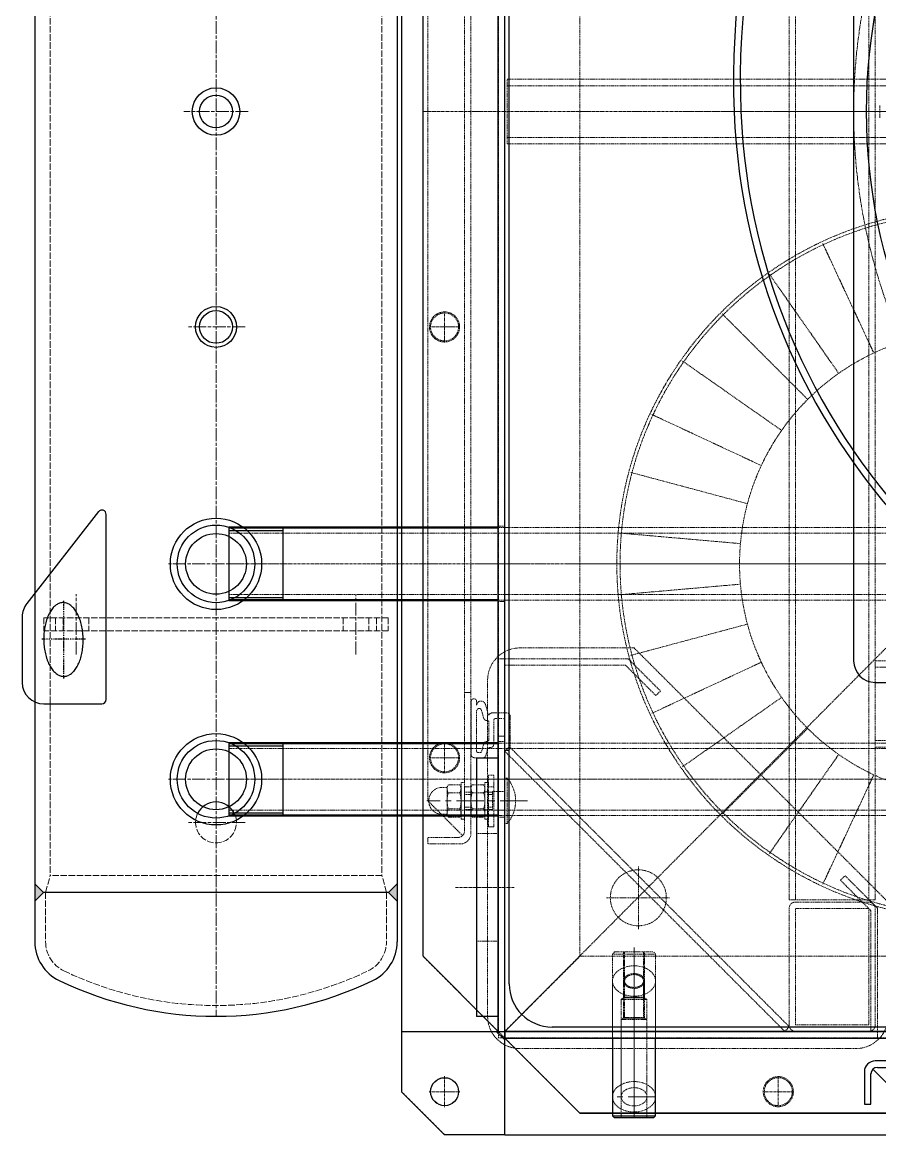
# Model space of a CAD drawing. Header units: feet. Extents: x -99009 to 3252343, y -11094690 to 9035152.
# Drawn here: x 1669313 to 1669711, y -1429190 to -1428674 of the extents above; entities that cross this region are included whole.
import ezdxf

# ---------------------------------------------------------------- set-up
doc = ezdxf.new("R2010")
doc.units = ezdxf.units.FT
for name, pattern in [('AM_ISO02W050x2', [3.75, 3, -0.75]), ('AM_ISO08W050x2', [9, 6, -0.75, 1.5, -0.75]), ('CENTER', [2, 1.25, -0.25, 0.25, -0.25]), ('CENTERX2', [20.32, 12.7, -2.54, 2.54, -2.54]), ('DASHDOT', [1, 0.5, -0.25, 0, -0.25]), ('DASHED', [0.75, 0.5, -0.25])]:
    doc.linetypes.add(name, pattern=pattern)
doc.layers.add('1', color=1, linetype='Continuous')
doc.layers.add('K-LINE', color=7, linetype='Continuous')
for name, color, linetype, lineweight in [('AM_0', 7, 'Continuous', 30), ('AM_12', 7, 'Continuous', 50), ('AM_3', 7, 'DASHED', 5), ('AM_7', 7, 'CENTER', 5), ('AM_8', 3, 'Continuous', 9)]:
    doc.layers.add(name, color=color, linetype=linetype, lineweight=lineweight)

# ---------------------------------------------------------------- blocks, each defined once
blk = doc.blocks.new('76576')
at = {"color": 7, "linetype": 'Continuous'}
for p, q in [((11773.87, 3682.07), (11773.87, 4492.07)), ((11933.87, 4342.07), (11933.87, 3832.07)), ((11943.87, 3822.07), (12453.87, 3822.07)), ((12603.87, 3662.07), (11793.87, 3662.07))]:
    blk.add_line(p, q, dxfattribs=at)
at = {"color": 7}
for p, q in [((11583.16, 3901.32), (11549.85, 3858.71)), ((11586.72, 3842.07), (11586.72, 3900.07)), ((11566.69, 3859.1), (11567.5, 3859.04)), ((11567.5, 3859.04), (11567.5, 3859.04)), ((11547.72, 3852.55), (11547.72, 3822.07)), ((11586.72, 3814.07), (11586.72, 3842.07)), ((11557.72, 3812.07), (11584.72, 3812.07))]:
    blk.add_line(p, q, dxfattribs=at)
at = {"color": 2, "linetype": 'DASHDOT'}
for p, q in [((11567.02, 3823.85), (11567.02, 3860.04)), ((11577.06, 3842.07), (11556.72, 3842.07))]:
    blk.add_line(p, q, dxfattribs=at)
at = {"color": 7, "linetype": 'Continuous', "lineweight": 30}
for p, q in [((11821.87, 3656.92), (11821.87, 3620.92)), ((11841.87, 3620.92), (11841.87, 3656.92)), ((11821.87, 3620.92), (11822.87, 3619.92)), ((11821.87, 3620.92), (11841.87, 3620.92)), ((11840.87, 3619.92), (11841.87, 3620.92)), ((11840.87, 3619.92), (11822.87, 3619.92))]:
    blk.add_line(p, q, dxfattribs=at)
at = {"color": 7}
for centre, radius, start, end in [((11584.72, 3900.07), 2, 0, 141.5473), ((11557.72, 3852.55), 10, 141.978, 180), ((11568.67, 3850.88), 8.79, 125.8062, 138.0213), ((11565.9, 3855), 3.83, 114.5693, 128.2683), ((11597.11, 3783.33), 82, 112.9756, 113.5787), ((11566.78, 3853.91), 5.19, 90.9962, 108.8389), ((11565.89, 3850.4), 8.79, 74.1985, 79.4654), ((11567.12, 3854.83), 4.19, 62.0487, 73.8628), ((11535.54, 3799.96), 67.5, 59.4265, 60.2018), ((11565.18, 3851.18), 8.34, 42.8793, 55.759), ((11772.55, 3767.75), 229.21, 158.1884, 158.5149), ((11575.27, 3846.18), 16.92, 148.6625, 156.5725), ((11567.4, 3851.23), 7.57, 141.6677, 150.2864), ((11634.16, 3797.1), 93.52, 140.3629, 141.0233), ((11567.54, 3852.95), 5.42, 34.8291, 46.2505), ((11461.16, 3777), 136.12, 35.0163, 35.4955), ((11559.14, 3846.41), 16.07, 24.4512, 32.7796), ((11564.84, 3848.59), 9.98, 19.1291, 26.6334), ((12209.71, 3744.54), 659.62, 170.99853, 171.1251), ((11584.24, 3842.99), 26.45, 163.706, 169.6533), ((11570.84, 3847.2), 12.42, 158.8, 165.0347), ((11229.65, 3730.35), 365.42, 19.2096, 19.4214), ((11550.31, 3842.83), 25.61, 11.4818, 17.6247), ((11561.35, 3844.66), 14.43, 7.2779, 13.0643), ((11589.56, 3842.22), 31.84, 175.2896, 180.621), ((11573.54, 3843.9), 15.74, 171.2118, 176.5764), ((10160, 3663.42), 1427.46, 7.30925, 7.36838), ((11544.53, 3841.75), 31.5, 0.5829, 5.9724), ((11589.22, 3842.2), 31.5, 180.5829, 185.9724), ((12973.75, 4020.53), 1427.46, 187.30925, 187.36838), ((11572.4, 3839.29), 14.43, 187.2779, 193.0643), ((10924.04, 3939.41), 659.62, 350.99853, 351.1251), ((11560.21, 3840.05), 15.74, 351.2118, 356.5764), ((11544.19, 3841.73), 31.84, 355.2896, 0.621), ((11583.44, 3841.12), 25.61, 191.4818, 197.6247), ((11904.1, 3953.6), 365.42, 199.2096, 199.4214), ((11568.9, 3835.36), 9.98, 199.1291, 206.6334), ((11361.2, 3916.2), 229.21, 338.1884, 338.5149), ((11562.91, 3836.75), 12.42, 338.8, 345.0347), ((11549.51, 3840.96), 26.45, 343.706, 349.6533), ((11574.61, 3837.54), 16.07, 204.4512, 212.7796), ((11672.59, 3906.95), 136.12, 215.0163, 215.4955), ((11566.2, 3831), 5.42, 214.8291, 226.2505), ((11568.57, 3832.77), 8.34, 222.8793, 235.759), ((11565.07, 3833.07), 8.79, 305.8062, 318.0213), ((11499.59, 3886.85), 93.52, 320.3629, 321.0233), ((11566.35, 3832.72), 7.57, 321.6677, 330.2864), ((11558.48, 3837.77), 16.92, 328.6625, 336.5725), ((11557.72, 3822.07), 10, 180, 270), ((11598.21, 3883.99), 67.5, 239.4265, 240.2018), ((11566.11, 3827.82), 2.81, 239.1147, 256.7968), ((11567.04, 3830.03), 5.19, 252.3851, 270.2456), ((11566.97, 3830.04), 5.19, 270.9962, 288.8389), ((11536.64, 3900.62), 82, 292.9756, 293.5787), ((11567.85, 3828.95), 3.83, 294.5693, 308.2683), ((11584.72, 3814.07), 2, 270, 0)]:
    blk.add_arc(centre, radius, start, end, dxfattribs=at)
at = {"color": 7, "linetype": 'Continuous'}
for centre, radius in [((11943.87, 3832.07), 10), ((11793.87, 3682.07), 20)]:
    blk.add_arc(centre, radius, 180, 270, dxfattribs=at)
at = {"layer": '1', "color": 7, "linetype": 'Continuous'}
for p, q in [((11723.87, 3660.07), (11723.87, 3632.07)), ((11771.87, 3656.07), (11767.87, 3660.07)), ((11952.37, 3646.32), (11943.87, 3646.32)), ((11938.87, 3641.32), (11938.87, 3626.32)), ((11942.75, 3642.44), (11958.87, 3626.32)), ((11944.87, 3643.32), (11952.37, 3643.32)), ((11941.87, 3626.32), (11941.87, 3640.32)), ((11743.87, 3612.07), (11723.87, 3632.07)), ((11938.87, 3626.32), (11941.87, 3626.32)), ((11771.87, 3612.07), (11743.87, 3612.07))]:
    blk.add_line(p, q, dxfattribs=at)
blk.add_circle((11743.87, 3632.07), 6.5, dxfattribs=at)
for centre, radius in [((11943.87, 3641.32), 5), ((11944.87, 3640.32), 3)]:
    blk.add_arc(centre, radius, 90, 180, dxfattribs=at)
at = {"layer": 'AM_0'}
for p, q in [((11723.87, 4514.07), (11723.87, 3660.07)), ((11768.72, 3660.07), (11768.72, 4514.07)), ((11771.87, 3660.07), (11771.87, 4514.07)), ((11771.87, 3656.92), (11771.87, 4514.07)), ((11771.87, 3660.07), (11771.87, 4514.07)), ((11733.87, 3694.92), (11733.87, 4479.22)), ((11733.87, 3694.92), (11733.87, 4479.22)), ((11553.57, 4449.57), (11553.57, 3728.57)), ((11721.87, 4449.57), (11721.87, 3728.57)), ((11643.72, 3893.92), (11643.72, 3860.22)), ((11643.72, 3892.62), (11668.72, 3892.62)), ((11668.72, 3893.92), (11668.72, 3860.22)), ((11643.72, 3861.52), (11668.72, 3861.52)), ((11643.72, 3793.92), (11643.72, 3760.22)), ((11643.72, 3792.62), (11668.72, 3792.62)), ((11668.72, 3793.92), (11668.72, 3760.22)), ((11768.72, 3786.92), (11758.72, 3786.92)), ((11758.72, 3786.92), (11758.72, 3666.92)), ((11768.72, 3786.92), (11768.72, 3666.92)), ((11771.87, 3660.07), (11771.87, 3790.07)), ((11643.72, 3761.52), (11668.72, 3761.52)), ((11557.57, 3724.57), (11553.57, 3728.57)), ((11553.57, 3728.57), (11553.57, 3724.57)), ((11557.57, 3724.57), (11553.57, 3720.57)), ((11553.57, 3724.57), (11553.57, 3720.57)), ((11717.87, 3724.57), (11557.57, 3724.57)), ((11717.87, 3724.57), (11721.87, 3728.57)), ((11717.87, 3724.57), (11721.87, 3720.57)), ((11721.87, 3728.57), (11721.87, 3724.57)), ((11721.87, 3724.57), (11721.87, 3720.57)), ((11553.57, 3720.57), (11553.57, 3701.7)), ((11721.87, 3720.57), (11721.87, 3701.7)), ((11768.72, 3660.07), (11733.87, 3694.92)), ((11733.87, 3694.92), (11768.72, 3660.07)), ((11768.72, 3666.92), (11758.72, 3666.92)), ((11760.87, 3667.93), (11768.72, 3660.07)), ((11779.73, 3667.93), (11771.87, 3660.07)), ((11779.73, 3667.93), (11771.87, 3660.07)), ((11723.87, 3660.07), (11771.87, 3660.07)), ((11768.72, 3660.07), (11771.87, 3660.07)), ((11768.72, 3660.07), (11771.87, 3660.07)), ((12625.87, 3660.07), (11771.87, 3660.07)), ((11771.87, 3660.07), (11771.87, 3656.92)), ((11771.87, 3656.92), (11771.87, 3660.07)), ((12625.87, 3660.07), (11771.87, 3660.07)), ((11771.87, 3660.07), (12625.87, 3660.07)), ((11771.87, 3612.07), (11771.87, 3660.07)), ((11771.87, 3660.07), (11771.87, 3656.92)), ((11771.87, 3612.07), (11771.87, 3660.07)), ((11771.87, 3612.07), (11771.87, 3660.07)), ((11806.72, 3622.07), (11771.87, 3656.92)), ((11771.87, 3656.92), (12625.87, 3656.92)), ((11806.72, 3622.07), (11771.87, 3656.92)), ((11779.73, 3649.07), (11771.87, 3656.92)), ((12591.02, 3622.07), (11806.72, 3622.07)), ((11806.72, 3622.07), (12591.02, 3622.07)), ((11771.87, 3612.07), (12625.87, 3612.07))]:
    blk.add_line(p, q, dxfattribs=at)
for centre, radius in [((12198.87, 4087.07), 259), ((11637.72, 4087.07), 11), ((11637.72, 4087.07), 7.6), ((11637.72, 3987.07), 9.5), ((11637.72, 3987.07), 7.6), ((11637.72, 3877.07), 21.2), ((11637.72, 3877.07), 18), ((11637.72, 3877.07), 18), ((11637.72, 3877.07), 14.1), ((11637.72, 3777.07), 21.2), ((11637.72, 3777.07), 18), ((11637.72, 3777.07), 18), ((11637.72, 3777.07), 14.1)]:
    blk.add_circle(centre, radius, dxfattribs=at)
for centre, radius, start, end in [((12220.65, 4102.07), 342.61, 89.9666, 182.5299), ((12220.65, 4102.07), 339.46, 89.9666, 182.5299), ((12181.15, 4099.12), 303.02, 182.3011, 267.1423), ((12181.15, 4099.12), 299.87, 182.3011, 267.1423), ((11637.72, 3757.07), 9.5, 25.9445, 154.0555), ((11573.57, 3701.7), 20, 180, 244.3136), ((11701.87, 3701.7), 20, 295.6864, 0), ((11637.72, 3835.07), 168, 244.3136, 295.6864)]:
    blk.add_arc(centre, radius, start, end, dxfattribs=at)
at = {"layer": 'AM_12'}
for p, q in [((11768.72, 3893.92), (11643.72, 3893.92)), ((11768.72, 3860.22), (11643.72, 3860.22)), ((11768.72, 3793.92), (11643.72, 3793.92)), ((11768.72, 3760.22), (11643.72, 3760.22))]:
    blk.add_line(p, q, dxfattribs=at)
at = {"layer": 'AM_3'}
for p, q in [((11771.87, 4562.07), (11771.87, 3612.07)), ((11723.87, 4514.07), (11723.87, 3660.07)), ((11768.72, 3660.07), (11768.72, 4514.07)), ((11768.72, 3660.07), (11768.72, 4514.07)), ((11768.87, 4514.07), (11768.87, 3660.07)), ((11771.87, 3660.07), (11771.87, 4514.07)), ((11771.87, 4514.07), (11771.87, 3660.07)), ((11733.87, 3694.92), (11733.87, 4479.22)), ((11806.72, 4479.22), (11806.72, 3694.92)), ((11903.87, 3721.07), (11903.87, 4453.07)), ((11906.87, 3721.07), (11906.87, 4453.07)), ((11940.87, 4453.07), (11940.87, 3721.07)), ((11943.87, 3721.07), (11943.87, 4453.07)), ((11753.12, 3773.57), (11753.12, 4421.07)), ((11756.12, 4421.07), (11756.12, 3773.57)), ((11736.12, 3767.07), (11736.12, 4407.07)), ((11772.87, 4072.07), (11772.87, 4102.07)), ((11772.87, 4102.07), (12624.87, 4102.07)), ((11772.87, 4099.07), (12624.87, 4099.07)), ((11945.98, 4084.07), (11945.98, 4090.07)), ((11772.87, 4075.07), (12624.87, 4075.07)), ((11772.87, 4072.07), (12624.87, 4072.07)), ((11943.06, 3975.33), (11919.51, 4025.82)), ((11771.87, 3660.07), (12123.87, 4013.92)), ((11926.69, 3965.88), (11894.74, 4011.52)), ((11912.22, 3953.73), (11872.82, 3993.13)), ((11900.07, 3939.26), (11854.43, 3971.21)), ((11890.62, 3922.89), (11840.13, 3946.44)), ((11884.16, 3905.13), (11830.34, 3919.55)), ((11771.87, 3894.57), (11768.72, 3894.57)), ((12195.72, 3891.32), (11643.72, 3891.32)), ((12195.72, 3893.92), (11768.72, 3893.92)), ((11880.87, 3886.52), (11825.37, 3891.38)), ((11880.87, 3867.62), (11825.37, 3862.77)), ((12195.72, 3862.82), (11643.72, 3862.82)), ((12195.72, 3860.22), (11768.72, 3860.22)), ((11768.72, 3859.57), (11771.87, 3859.57)), ((11884.16, 3849.01), (11830.34, 3834.59)), ((11831.88, 3838.07), (11778.87, 3838.07)), ((11831.88, 3838.07), (11949.87, 3720.08)), ((11768.87, 3657.07), (11768.87, 3833.07)), ((11768.87, 3833.07), (11829.12, 3833.07)), ((11829.12, 3833.07), (11844.14, 3818.05)), ((12453.87, 3832.07), (11943.87, 3832.07)), ((11771.87, 3660.07), (11771.87, 3830.07)), ((11827.87, 3830.07), (11771.87, 3830.07)), ((11842.02, 3815.93), (11827.87, 3830.07)), ((11890.62, 3831.26), (11840.13, 3807.71)), ((11943.87, 3829.07), (12453.87, 3829.07)), ((11763.87, 3667.07), (11763.87, 3823.07)), ((11844.14, 3818.05), (11842.02, 3815.93)), ((11756.27, 3793.38), (11756.27, 3813.38)), ((11757.77, 3814.38), (11757.27, 3814.38)), ((11758.77, 3811.53), (11758.77, 3813.38)), ((11762.87, 3811.84), (11764.18, 3807.1)), ((11900.07, 3814.89), (11854.43, 3782.94)), ((11758.77, 3794.38), (11758.77, 3809.01)), ((11761.08, 3809.01), (11762.05, 3805.46)), ((11765.87, 3807.88), (11766.72, 3807.88)), ((11772.72, 3807.88), (11766.72, 3807.88)), ((11774.37, 3791.88), (11774.37, 3806.38)), ((11756.12, 3783.07), (11756.12, 3803.08)), ((11764.37, 3803.89), (11764.37, 3795.02)), ((11766.72, 3793.38), (11766.72, 3804.38)), ((11767.72, 3805.38), (11770.72, 3805.38)), ((11771.87, 3804.38), (11771.87, 3790.38)), ((11768.72, 3797.07), (11771.87, 3797.07)), ((11771.87, 3797.07), (11768.72, 3797.07)), ((11912.22, 3800.41), (11872.82, 3761.02)), ((12052.53, 3791.32), (11643.72, 3791.32)), ((11756.27, 3788.57), (11756.27, 3793.38)), ((11758.77, 3794.38), (11758.77, 3790.07)), ((11762.05, 3793.45), (11761.08, 3789.94)), ((11763.72, 3790.72), (11763.02, 3788.17)), ((11765.22, 3791.82), (11765.17, 3791.82)), ((11766.72, 3793.38), (11766.72, 3793.32)), ((11771.87, 3794.57), (11768.72, 3794.57)), ((12052.53, 3793.92), (11768.72, 3793.92)), ((11771.87, 3790.07), (11774, 3792.19)), ((11774, 3792.19), (11904, 3662.19)), ((12453.87, 3795.07), (11943.87, 3795.07)), ((12453.87, 3792.07), (11943.87, 3792.07)), ((11761.72, 3787.07), (11757.77, 3787.07)), ((11759.27, 3789.57), (11760.6, 3789.57)), ((11771.87, 3790.38), (11772.87, 3790.38)), ((11771.87, 3790.07), (11901.87, 3660.07)), ((11926.69, 3788.27), (11894.74, 3742.63)), ((11756.12, 3778.27), (11756.12, 3783.07)), ((11753.12, 3775.57), (11751.52, 3775.57)), ((11751.52, 3775.57), (11751.52, 3758.57)), ((11753.12, 3758.57), (11753.12, 3775.57)), ((11762.62, 3775.57), (11764.22, 3775.57)), ((11762.62, 3758.57), (11762.62, 3775.57)), ((11766.72, 3779.07), (11764.22, 3779.07)), ((11764.22, 3755.07), (11764.22, 3779.07)), ((11766.72, 3755.07), (11766.72, 3779.07)), ((11771.87, 3774.07), (11771.87, 3777.57)), ((11772.98, 3777.57), (11771.87, 3777.57)), ((11772.98, 3756.57), (11772.98, 3777.57)), ((11943.06, 3778.82), (11919.51, 3728.33)), ((11745.08, 3773.32), (11742.52, 3773.32)), ((11745.02, 3772.7), (11745.02, 3761.44)), ((11750.94, 3774.58), (11745.61, 3774.58)), ((11750.94, 3770.83), (11745.61, 3770.83)), ((11751.52, 3761.44), (11751.52, 3772.7)), ((11756.12, 3773.57), (11753.12, 3773.57)), ((11753.12, 3760.57), (11753.12, 3773.57)), ((11753.12, 3771.07), (11756.12, 3771.07)), ((11753.12, 3770.07), (11756.12, 3770.07)), ((11756.12, 3773.57), (11756.12, 3760.57)), ((11756.12, 3772.7), (11756.12, 3761.44)), ((11762.04, 3774.58), (11756.71, 3774.58)), ((11762.04, 3770.83), (11756.71, 3770.83)), ((11762.62, 3771.27), (11764.22, 3771.27)), ((11766.72, 3773.57), (11764.22, 3773.57)), ((11764.22, 3771.07), (11766.12, 3771.07)), ((11764.22, 3770.07), (11766.12, 3770.07)), ((11771.72, 3771.37), (11766.12, 3771.37)), ((11766.12, 3762.77), (11766.12, 3771.37)), ((11766.72, 3771.47), (11766.72, 3771.37)), ((11771.87, 3760.07), (11771.87, 3774.07)), ((11752.25, 3750.95), (11736.12, 3767.07)), ((11736.54, 3766.66), (11736.12, 3767.07)), ((12052.53, 3762.82), (11643.72, 3762.82)), ((11745.08, 3760.82), (11742.52, 3760.82)), ((11750.94, 3763.32), (11745.61, 3763.32)), ((11756.12, 3764.07), (11753.12, 3764.07)), ((11753.12, 3763.07), (11756.12, 3763.07)), ((11753.12, 3753.07), (11753.12, 3760.57)), ((11756.12, 3760.57), (11753.12, 3760.57)), ((11756.12, 3760.57), (11756.12, 3752.07)), ((11762.04, 3763.32), (11756.71, 3763.32)), ((11762.62, 3762.87), (11764.22, 3762.87)), ((11766.12, 3764.07), (11764.22, 3764.07)), ((11764.22, 3763.07), (11766.12, 3763.07)), ((11766.72, 3760.57), (11764.22, 3760.57)), ((11771.72, 3762.77), (11766.12, 3762.77)), ((11766.72, 3762.77), (11766.72, 3762.67)), ((11766.72, 3760.07), (11766.72, 3760.57)), ((12052.53, 3760.22), (11768.72, 3760.22)), ((11771.87, 3756.57), (11771.87, 3760.07)), ((11745.61, 3759.57), (11750.94, 3759.57)), ((11751.52, 3758.57), (11753.12, 3758.57)), ((11756.71, 3759.57), (11762.04, 3759.57)), ((11762.62, 3758.57), (11764.22, 3758.57)), ((11764.22, 3755.07), (11766.72, 3755.07)), ((11768.72, 3759.57), (11771.87, 3759.57)), ((11772.98, 3756.57), (11771.87, 3756.57)), ((11736.12, 3747.07), (11736.12, 3750.07)), ((11736.12, 3750.07), (11750.12, 3750.07)), ((11758.72, 3751.92), (11768.72, 3751.92)), ((11751.12, 3747.07), (11736.12, 3747.07)), ((11833.87, 3707.57), (11833.87, 3736.57)), ((11927.73, 3730.22), (11929.85, 3732.34)), ((11941.87, 3716.08), (11927.73, 3730.22)), ((11944.87, 3717.32), (11929.85, 3732.34)), ((11848.37, 3722.07), (11818.87, 3722.07)), ((11903.87, 3721.07), (11943.87, 3721.07)), ((11940.87, 3720.07), (11906.87, 3720.07)), ((11903.87, 3717.07), (11903.87, 3663.07)), ((11906.87, 3663.07), (11906.87, 3717.07)), ((11940.87, 3717.07), (11906.87, 3717.07)), ((11940.87, 3717.07), (11940.87, 3663.07)), ((11941.87, 3660.07), (11941.87, 3716.08)), ((11943.87, 3663.07), (11943.87, 3717.07)), ((11944.87, 3717.32), (11944.87, 3657.07)), ((11758.72, 3701.92), (11768.72, 3701.92)), ((11806.72, 3622.07), (11733.87, 3694.92)), ((11779.73, 3667.93), (11806.72, 3694.92)), ((11779.73, 3667.93), (11806.72, 3694.92)), ((11779.73, 3667.93), (11806.72, 3694.92)), ((11779.73, 3667.93), (11806.72, 3694.92)), ((12591.02, 3694.92), (11806.72, 3694.92)), ((11822.87, 3696.92), (11821.87, 3695.92)), ((11841.87, 3695.92), (11821.87, 3695.92)), ((11821.87, 3695.92), (11821.87, 3656.92)), ((11822.87, 3696.92), (11840.87, 3696.92)), ((11827.01, 3696.92), (11827.01, 3675.61)), ((11827.47, 3696.92), (11827.47, 3675.88)), ((11836.27, 3675.88), (11836.27, 3696.92)), ((11836.74, 3675.61), (11836.74, 3696.92)), ((11841.87, 3695.92), (11840.87, 3696.92)), ((11841.87, 3656.92), (11841.87, 3695.92)), ((11821.87, 3683.44), (11821.87, 3629.7)), ((11827.01, 3683.44), (11827.01, 3666.24)), ((11827.47, 3683.44), (11827.47, 3666.51)), ((11836.27, 3666.51), (11836.27, 3683.44)), ((11836.74, 3666.24), (11836.74, 3683.44)), ((11841.87, 3629.7), (11841.87, 3683.44)), ((11827.47, 3675.88), (11825.87, 3674.92)), ((11837.87, 3674.92), (11825.87, 3674.92)), ((11825.87, 3674.92), (11825.87, 3619.92)), ((11827.05, 3675.61), (11827.01, 3675.61)), ((11827.18, 3675.61), (11827.05, 3675.61)), ((11827.38, 3675.61), (11827.18, 3675.61)), ((11827.66, 3675.61), (11827.38, 3675.61)), ((11836.27, 3675.88), (11827.47, 3675.88)), ((11828.02, 3675.61), (11827.66, 3675.61)), ((11828.44, 3675.61), (11828.02, 3675.61)), ((11828.91, 3675.61), (11828.44, 3675.61)), ((11829.44, 3675.61), (11828.91, 3675.61)), ((11830.01, 3675.61), (11829.44, 3675.61)), ((11830.62, 3675.61), (11830.01, 3675.61)), ((11831.24, 3675.61), (11830.62, 3675.61)), ((11831.87, 3675.61), (11831.24, 3675.61)), ((11832.51, 3675.61), (11831.87, 3675.61)), ((11833.13, 3675.61), (11832.51, 3675.61)), ((11833.74, 3675.61), (11833.13, 3675.61)), ((11834.31, 3675.61), (11833.74, 3675.61)), ((11834.84, 3675.61), (11834.31, 3675.61)), ((11835.31, 3675.61), (11834.84, 3675.61)), ((11835.73, 3675.61), (11835.31, 3675.61)), ((11836.09, 3675.61), (11835.73, 3675.61)), ((11836.37, 3675.61), (11836.09, 3675.61)), ((11837.87, 3674.92), (11836.27, 3675.88)), ((11836.57, 3675.61), (11836.37, 3675.61)), ((11836.7, 3675.61), (11836.57, 3675.61)), ((11836.74, 3675.61), (11836.7, 3675.61)), ((11837.87, 3619.92), (11837.87, 3674.92)), ((11827.47, 3666.51), (11825.87, 3665.55)), ((11837.87, 3665.55), (11825.87, 3665.55)), ((11825.87, 3665.55), (11825.87, 3629.7)), ((11827.05, 3666.24), (11827.01, 3666.24)), ((11827.18, 3666.24), (11827.05, 3666.24)), ((11827.38, 3666.24), (11827.18, 3666.24)), ((11827.66, 3666.24), (11827.38, 3666.24)), ((11836.27, 3666.51), (11827.47, 3666.51)), ((11828.02, 3666.24), (11827.66, 3666.24)), ((11828.44, 3666.24), (11828.02, 3666.24)), ((11828.91, 3666.24), (11828.44, 3666.24)), ((11829.44, 3666.24), (11828.91, 3666.24)), ((11830.01, 3666.24), (11829.44, 3666.24)), ((11830.62, 3666.24), (11830.01, 3666.24)), ((11831.24, 3666.24), (11830.62, 3666.24)), ((11831.87, 3666.24), (11831.24, 3666.24)), ((11832.51, 3666.24), (11831.87, 3666.24)), ((11833.13, 3666.24), (11832.51, 3666.24)), ((11833.74, 3666.24), (11833.13, 3666.24)), ((11834.31, 3666.24), (11833.74, 3666.24)), ((11834.84, 3666.24), (11834.31, 3666.24)), ((11835.31, 3666.24), (11834.84, 3666.24)), ((11835.73, 3666.24), (11835.31, 3666.24)), ((11836.09, 3666.24), (11835.73, 3666.24)), ((11836.37, 3666.24), (11836.09, 3666.24)), ((11837.87, 3665.55), (11836.27, 3666.51)), ((11836.57, 3666.24), (11836.37, 3666.24)), ((11836.7, 3666.24), (11836.57, 3666.24)), ((11836.74, 3666.24), (11836.7, 3666.24)), ((11837.87, 3629.7), (11837.87, 3665.55)), ((11901.87, 3660.07), (11904, 3662.19)), ((11906.87, 3663.07), (11940.87, 3663.07)), ((12673.87, 3660.07), (11723.87, 3660.07)), ((11723.87, 3632.07), (11723.87, 3660.07)), ((11944.87, 3657.07), (11768.87, 3657.07)), ((11941.87, 3660.07), (11771.87, 3660.07)), ((11771.87, 3660.07), (12625.87, 3660.07)), ((11771.87, 3660.07), (12625.87, 3660.07)), ((12625.87, 3657.07), (11771.87, 3657.07)), ((12625.87, 3656.92), (11771.87, 3656.92)), ((12625.87, 3656.92), (11771.87, 3656.92)), ((11940.87, 3660.07), (11906.87, 3660.07)), ((11934.87, 3652.07), (11778.87, 3652.07)), ((11723.87, 3632.07), (11743.87, 3612.07)), ((12591.02, 3622.07), (11806.72, 3622.07)), ((11743.87, 3612.07), (11771.87, 3612.07)), ((11771.87, 3612.07), (12625.87, 3612.07))]:
    blk.add_line(p, q, dxfattribs=at)
at = {"layer": 'AM_3', "linetype": 'AM_ISO02W050x2'}
for p, q in [((11560.68, 4441.7), (11560.68, 3732.45)), ((11714.76, 4441.7), (11714.76, 3732.45)), ((11717.72, 3852.07), (11557.72, 3852.07)), ((11557.72, 3852.07), (11557.72, 3846.07)), ((11563.24, 3852.07), (11563.24, 3846.07)), ((11566.72, 3852.07), (11566.72, 3846.07)), ((11578.72, 3852.07), (11578.72, 3846.07)), ((11696.72, 3852.07), (11696.72, 3846.07)), ((11708.72, 3852.07), (11708.72, 3846.07)), ((11712.21, 3852.07), (11712.21, 3846.07)), ((11717.72, 3852.07), (11717.72, 3846.07)), ((11717.72, 3846.07), (11557.72, 3846.07)), ((11558.57, 3724.57), (11560.68, 3732.45)), ((11714.76, 3732.45), (11560.68, 3732.45)), ((11716.87, 3724.57), (11714.76, 3732.45)), ((11558.57, 3724.57), (11558.57, 3701.7)), ((11716.87, 3724.57), (11716.87, 3701.7))]:
    blk.add_line(p, q, dxfattribs=at)
at = {"layer": 'AM_3'}
for centre, radius in [((11988.87, 3877.07), 165), ((11988.87, 3877.07), 163.5), ((11743.87, 3987.07), 7), ((11743.87, 3987.07), 6.5), ((11988.87, 3877.07), 108), ((11743.87, 3787.07), 7), ((11743.87, 3787.07), 6.5), ((11833.87, 3722.07), 13), ((11743.87, 3632.07), 6.5), ((11898.87, 3632.07), 7), ((11898.87, 3632.07), 6.5)]:
    blk.add_circle(centre, radius, dxfattribs=at)
for centre, radius, start, end in [((11778.87, 3823.07), 15, 90, 180), ((11757.27, 3813.38), 1, 90, 180), ((11757.77, 3813.38), 1, 0, 90), ((11760.85, 3811.32), 2.08, 14.3945, 174.4558), ((11759.93, 3808.78), 1.17, 11.1037, 168.8963), ((11764.36, 3807.3), 0.274, 227.315, 338.0136), ((11765.87, 3806.38), 1.5, 90, 147.054), ((11772.87, 3806.38), 1.5, 0, 90), ((11763.5, 3805.86), 1.5, 195.3478, 275.9926), ((11763.34, 3807.35), 3, 275.9926, 278.804), ((11763.87, 3803.89), 0.5, 0, 98.804), ((11767.72, 3804.38), 1, 90, 180), ((11770.87, 3804.38), 1, 0, 90), ((11763.35, 3793.06), 1.5, 84.0074, 164.6522), ((11763.19, 3791.57), 3, 81.196, 84.0074), ((11763.72, 3795.02), 0.5, 261.196, 0), ((11765.17, 3790.32), 1.5, 90, 164.5619), ((11765.22, 3793.32), 1.5, 270, 0), ((11772.87, 3791.88), 1.5, 270, 0), ((11757.77, 3788.57), 1.5, 180, 270), ((11759.27, 3790.07), 0.5, 180, 270), ((11760.6, 3790.07), 0.5, 270, 344.6522), ((11761.72, 3788.57), 1.5, 270, 344.5619), ((11760.77, 3767.07), 16.11, 0, 40.6881), ((11742.78, 3767.07), 6.26, 92.3433, 180), ((11748.33, 3772.7), 3.3, 145.3683, 180), ((11748.33, 3772.7), 3.3, 180, 214.6317), ((11757.35, 3767.07), 12.33, 162.2796, 197.7204), ((11748.22, 3772.7), 3.3, 0, 34.6317), ((11748.22, 3772.7), 3.3, 325.3683, 0), ((11739.2, 3767.07), 12.33, 342.2796, 17.7204), ((11759.43, 3772.7), 3.3, 145.3683, 180), ((11759.43, 3772.7), 3.3, 180, 214.6317), ((11768.45, 3767.07), 12.33, 162.2796, 197.7204), ((11759.32, 3772.7), 3.3, 0, 34.6317), ((11759.32, 3772.7), 3.3, 325.3683, 0), ((11750.3, 3767.07), 12.33, 342.2796, 17.7204), ((11742.78, 3767.07), 6.26, 180, 267.6567), ((11760.77, 3767.07), 16.11, 319.3119, 0), ((11748.33, 3761.44), 3.3, 145.3683, 180), ((11748.33, 3761.44), 3.3, 180, 214.6317), ((11748.22, 3761.44), 3.3, 0, 34.6317), ((11748.22, 3761.44), 3.3, 325.3683, 0), ((11759.43, 3761.44), 3.3, 145.3683, 180), ((11759.43, 3761.44), 3.3, 180, 214.6317), ((11759.32, 3761.44), 3.3, 0, 34.6317), ((11759.32, 3761.44), 3.3, 325.3683, 0), ((11750.12, 3753.07), 3, 270, 0), ((11751.12, 3752.07), 5, 270, 0), ((11906.87, 3717.07), 3, 90, 180), ((11940.87, 3717.07), 3, 360, 90), ((11778.87, 3667.07), 15, 180, 270), ((11934.87, 3667.07), 15, 270, 0), ((11906.87, 3663.07), 3, 180, 270), ((11940.87, 3663.07), 3, 270, 0)]:
    blk.add_arc(centre, radius, start, end, dxfattribs=at)
at = {"layer": 'AM_3', "linetype": 'AM_ISO02W050x2'}
for centre, radius, start, end in [((11637.72, 3757.07), 9.5, 154.0555, 25.9445), ((11573.57, 3701.7), 15, 180, 244.3136), ((11701.87, 3701.7), 15, 295.6864, 0), ((11637.72, 3835.07), 163, 244.3136, 295.6864)]:
    blk.add_arc(centre, radius, start, end, dxfattribs=at)
at = {"layer": 'AM_3'}
for centre, major_axis in [((11831.87, 3683.44), (-10, 0)), ((11831.87, 3683.44), (-4.86, 0)), ((11831.87, 3629.7), (-10, 0)), ((11831.87, 3629.7), (-6, 0))]:
    blk.add_ellipse(centre, major_axis=major_axis, ratio=0.707107, dxfattribs=at)
at = {"layer": 'AM_3', "start_tangent": (0, -1), "end_tangent": (0, -1)}
blk.add_spline([(11827.47, 3683.44), (11827.49, 3683.17), (11827.55, 3682.89), (11827.65, 3682.62), (11827.78, 3682.36), (11827.96, 3682.1), (11828.17, 3681.85), (11828.42, 3681.61), (11828.7, 3681.39), (11829.02, 3681.18), (11829.37, 3681), (11829.75, 3680.84), (11830.14, 3680.71), (11830.56, 3680.6), (11830.99, 3680.53), (11831.43, 3680.48), (11831.87, 3680.46), (11832.32, 3680.48), (11832.76, 3680.53), (11833.19, 3680.6), (11833.61, 3680.71), (11834, 3680.84), (11834.38, 3681), (11834.73, 3681.18), (11835.05, 3681.39), (11835.33, 3681.61), (11835.58, 3681.85), (11835.79, 3682.1), (11835.97, 3682.36), (11836.1, 3682.62), (11836.2, 3682.89), (11836.26, 3683.17), (11836.27, 3683.44), (11836.26, 3683.71), (11836.2, 3683.99), (11836.1, 3684.26), (11835.97, 3684.52), (11835.79, 3684.78), (11835.58, 3685.03), (11835.33, 3685.27), (11835.05, 3685.49), (11834.73, 3685.7), (11834.38, 3685.88), (11834, 3686.04), (11833.61, 3686.17), (11833.19, 3686.28), (11832.76, 3686.35), (11832.32, 3686.4), (11831.87, 3686.42), (11831.43, 3686.4), (11830.99, 3686.35), (11830.56, 3686.28), (11830.14, 3686.17), (11829.75, 3686.04), (11829.37, 3685.88), (11829.02, 3685.7), (11828.7, 3685.49), (11828.42, 3685.27), (11828.17, 3685.03), (11827.96, 3684.78), (11827.78, 3684.52), (11827.65, 3684.26), (11827.55, 3683.99), (11827.49, 3683.71), (11827.47, 3683.44)], degree=3, dxfattribs=at)
at = {"layer": 'AM_7', "linetype": 'AM_ISO08W050x2'}
for p, q in [((11637.72, 4507.07), (11637.72, 3667.07)), ((11652.72, 4087.07), (11622.72, 4087.07)), ((11651.22, 3987.07), (11624.22, 3987.07)), ((11659.72, 3877.07), (11615.72, 3877.07)), ((11572.72, 3835.07), (11572.72, 3863.07)), ((11702.72, 3835.07), (11702.72, 3863.07)), ((11659.72, 3777.07), (11615.72, 3777.07)), ((11651.22, 3757.07), (11624.22, 3757.07))]:
    blk.add_line(p, q, dxfattribs=at)
at = {"layer": 'AM_7'}
for p, q in [((12663.87, 4087.07), (11733.87, 4087.07)), ((12486.11, 4087.07), (11911.64, 4087.07)), ((11743.87, 3979.92), (11743.87, 3994.22)), ((11751.02, 3987.07), (11736.72, 3987.07)), ((11643.72, 3877.07), (12200.72, 3877.07)), ((11781.92, 3877.07), (11758.68, 3877.07)), ((12177.27, 3877.07), (11800.48, 3877.07)), ((11743.87, 3779.92), (11743.87, 3794.22)), ((11751.02, 3787.07), (11736.72, 3787.07)), ((11643.72, 3777.07), (12052.53, 3777.07)), ((11781.92, 3777.07), (11758.68, 3777.07)), ((11748.95, 3726.92), (11776.45, 3726.92)), ((11743.87, 3639.22), (11743.87, 3624.92)), ((11898.87, 3639.22), (11898.87, 3624.92)), ((11751.02, 3632.07), (11736.72, 3632.07)), ((11906.02, 3632.07), (11891.72, 3632.07))]:
    blk.add_line(p, q, dxfattribs=at)
at = {"layer": 'AM_7', "linetype": 'CENTER', "ltscale": 2}
blk.add_line((12510.78, 4087.07), (11854.62, 4087.07), dxfattribs=at)
at = {"layer": 'AM_7', "linetype": 'CENTERX2', "lineweight": 0}
for p, q in [((11756.12, 3817.32), (11753.12, 3817.32)), ((11782.43, 3767.07), (11735.71, 3767.07)), ((11831.87, 3698.92), (11831.87, 3617.92)), ((11831.87, 3690.51), (11831.87, 3620.98)), ((11841.87, 3629.7), (11821.87, 3629.7))]:
    blk.add_line(p, q, dxfattribs=at)
at = {"layer": 'AM_7'}
blk.add_circle((12198.87, 4087.07), 265, dxfattribs=at)
blk.add_circle((12198.87, 4087.07), 265, dxfattribs=at)
at = {"layer": 'AM_8'}
for points in [[(11553.57, 3720.57), (11553.57, 3728.57), (11557.57, 3724.57)], [(11721.87, 3720.57), (11717.87, 3724.57), (11721.87, 3728.57)]]:
    blk.add_solid(points, dxfattribs=at)
blk = doc.blocks.new('shot blast mc')
at = {"layer": 'AM_0'}
blk.add_blockref('76576', (136865.84, 55962.11), dxfattribs=at)

msp = doc.modelspace()

# ---------------------------------------------------------------- block references
at = {"layer": 'K-LINE'}
msp.add_blockref('shot blast mc', (1520899.22128, -1488764.52416), dxfattribs=at)

doc.saveas('drawing.dxf')
